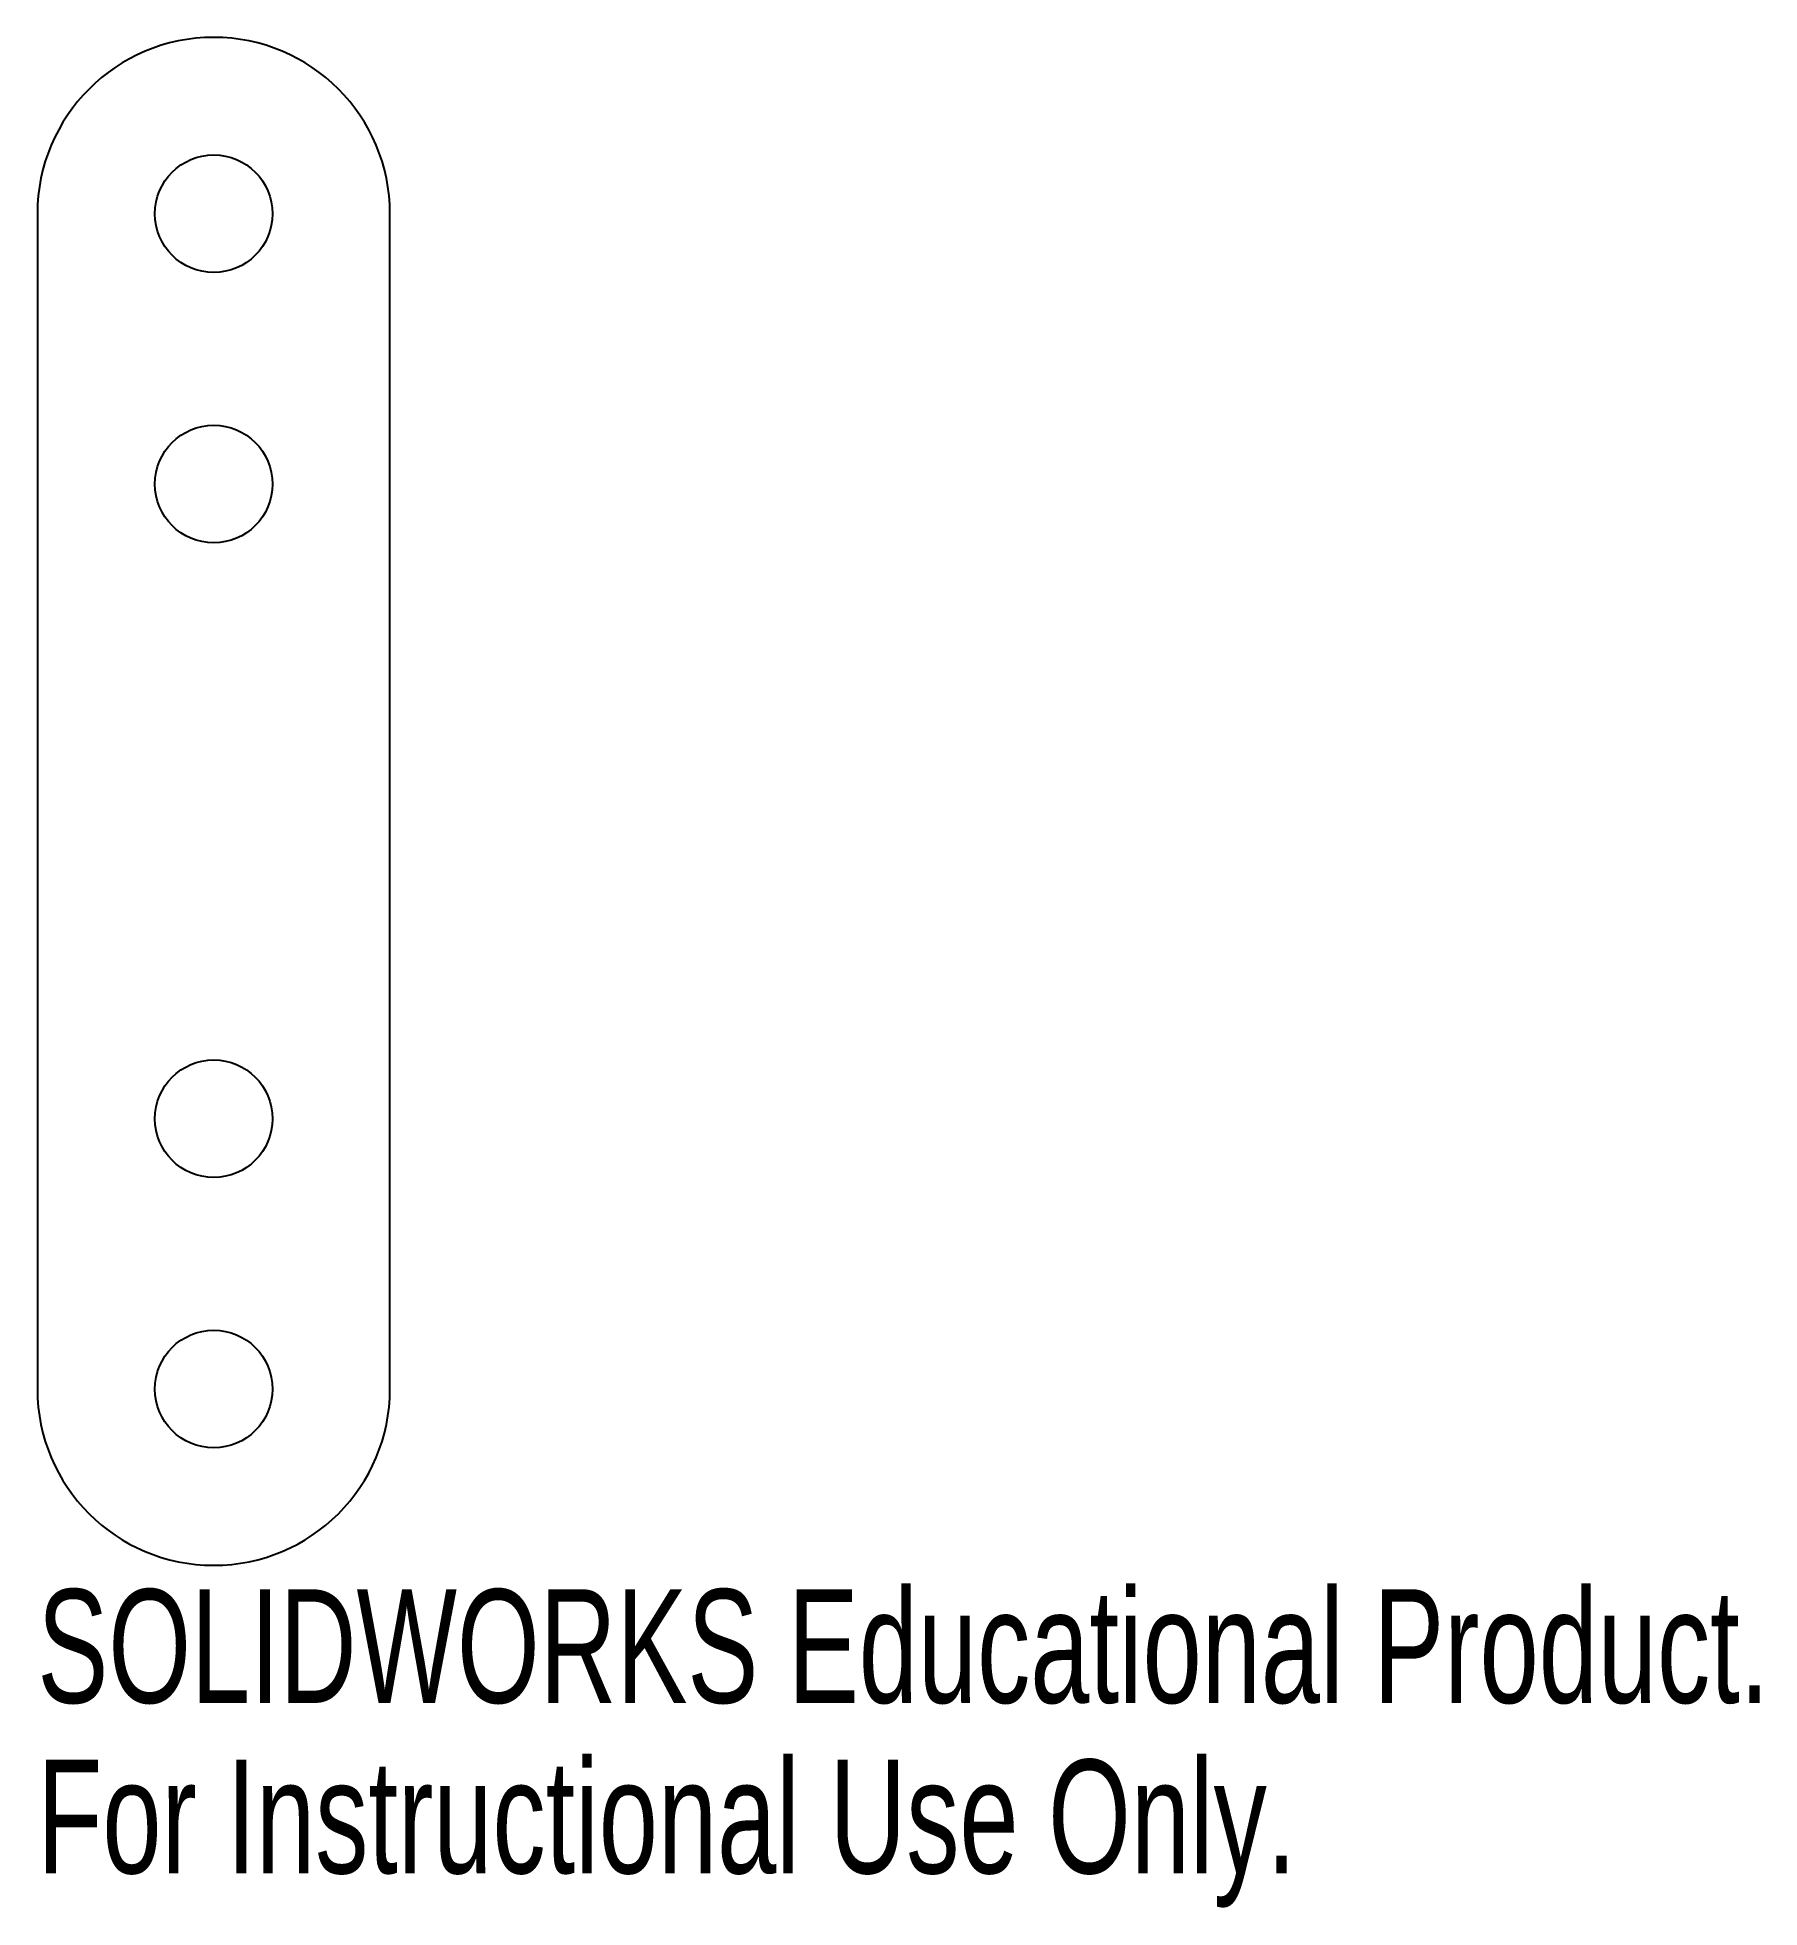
# Model space of a CAD drawing. Header units: millimetres. Extents: x -7.5 to 65.8, y -47.1 to 32.5.
import ezdxf

# ---------------------------------------------------------------- set-up
doc = ezdxf.new("R2010")
doc.units = ezdxf.units.MM
doc.styles.add('SLDTEXTSTYLE0', font='TXT', dxfattribs={"width": 0.7})

msp = doc.modelspace()

# ---------------------------------------------------------------- linework, layer by layer
at = {"color": 7, "linetype": 'Continuous', "lineweight": 25}
for p, q in [((-7.5, 25), (-7.5, -25)), ((7.5, -25), (7.5, 25))]:
    msp.add_line(p, q, dxfattribs=at)
for centre in [(0, 25), (0, 13.5), (0, -13.5), (0, -25)]:
    msp.add_circle(centre, 2.5, dxfattribs=at)
for centre, start, end in [((0, 25), 0, 180), ((0, -25), 180, 0)]:
    msp.add_arc(centre, 7.5, start, end, dxfattribs=at)

# ---------------------------------------------------------------- texts
at = {"color": 7, "linetype": 'Continuous', "char_height": 4.83362, "attachment_point": 1, "style": 'SLDTEXTSTYLE0'}
for s, insert in [('SOLIDWORKS Educational Product.', (-7.5, -33.52)), ('For Instructional Use Only.', (-7.5, -40.77))]:
    msp.add_mtext(s, dxfattribs=dict(at, insert=insert))

doc.saveas('drawing.dxf')
